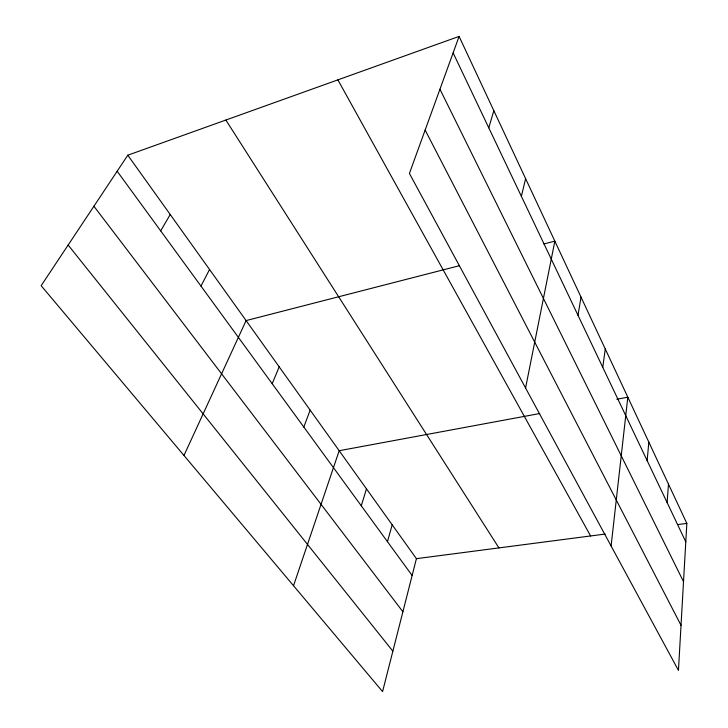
<?xml version="1.0" encoding="UTF-8"?>
<svg xmlns="http://www.w3.org/2000/svg" width="728" height="728" viewBox="0 0 728 728"><rect width="100%" height="100%" fill="white"/><g stroke="black" fill="none" stroke-linecap="round" stroke-linejoin="round"><path stroke-width="1.09" d="M459.095 36.4L686.841 523.405L678.451 670.406L409.418 173.446L459.095 36.4L127.8 155.21L41.159 285.685L382.573 691.6L416.416 558.667L127.8 155.21M667.112 502.575L668.468 484.102M647.146 460.606L648.839 442.133M611.101 545.991L627.818 397.197L616.807 399.235M602.766 367.34L605.268 348.976M578.005 315.315L581.017 297.106M525.57 388.006L554.845 241.141L543.843 243.971M521.366 196.296L525.625 178.669M387.46 541.687L392.183 524.788M488.779 127.819L493.83 110.683M361.279 505.805L366.484 488.87M293.521 585.731L339.193 450.714L539.748 413.531M303.822 427.063L310.155 410.119M272.199 383.711L279.188 366.83M183.966 455.473L246.1 320.584L459.514 265.665M200.974 286.095L209.555 269.487M160.679 230.885L170.225 214.523M416.416 558.667L605.205 534.052M677.923 524.57L686.841 523.405M68.141 245.045L392.865 651.178M93.912 206.242L402.893 611.757M117.163 171.235L412.13 575.493M225.862 120.047L498.926 547.911M337.883 79.871L590.608 535.954M425.143 130.066L681.026 625.334M439.94 89.225L683.519 581.699M453.116 52.88L685.794 541.823"/></g></svg>
